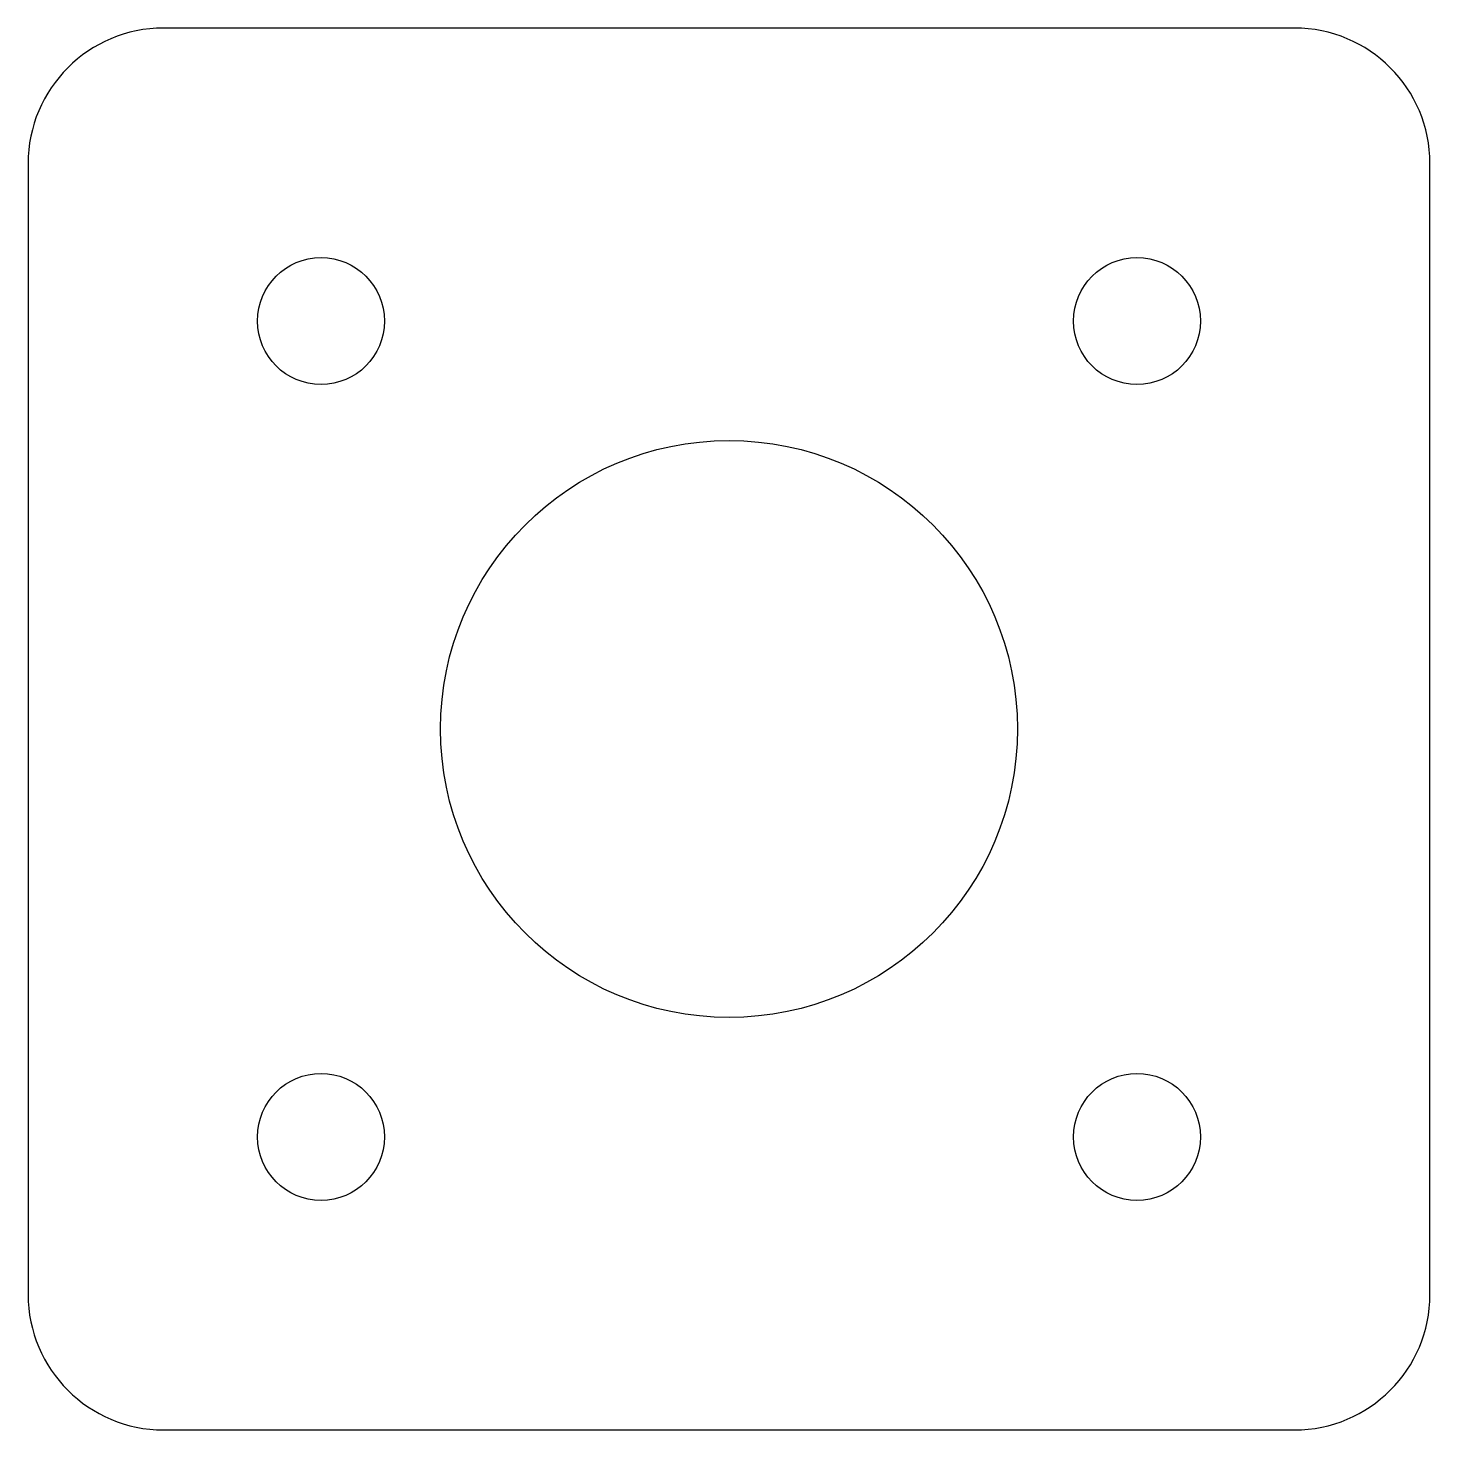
# Model space of a CAD drawing. Header units: millimetres. Extents: x -64.4 to -40.1, y 10.8 to 35.1.
import ezdxf

# ---------------------------------------------------------------- set-up
doc = ezdxf.new("R2010")
doc.units = ezdxf.units.MM

msp = doc.modelspace()

# ---------------------------------------------------------------- linework, layer by layer
at = {"color": 7, "linetype": 'Continuous', "lineweight": 25}
for p, q in [((-42.44, 35.082), (-62.04, 35.082)), ((-64.39, 32.732), (-64.39, 13.132)), ((-40.09, 13.132), (-40.09, 32.732)), ((-62.04, 10.782), (-42.44, 10.782))]:
    msp.add_line(p, q, dxfattribs=at)
for centre, radius in [((-59.312, 30.003), 1.1), ((-45.169, 30.003), 1.1), ((-52.24, 22.932), 5), ((-59.312, 15.861), 1.1), ((-45.169, 15.861), 1.1)]:
    msp.add_circle(centre, radius, dxfattribs=at)
for centre, start, end in [((-62.04, 32.732), 90, 180), ((-42.44, 32.732), 0, 90), ((-62.04, 13.132), 180, 270), ((-42.44, 13.132), 270, 0)]:
    msp.add_arc(centre, 2.35, start, end, dxfattribs=at)

doc.saveas('drawing.dxf')
